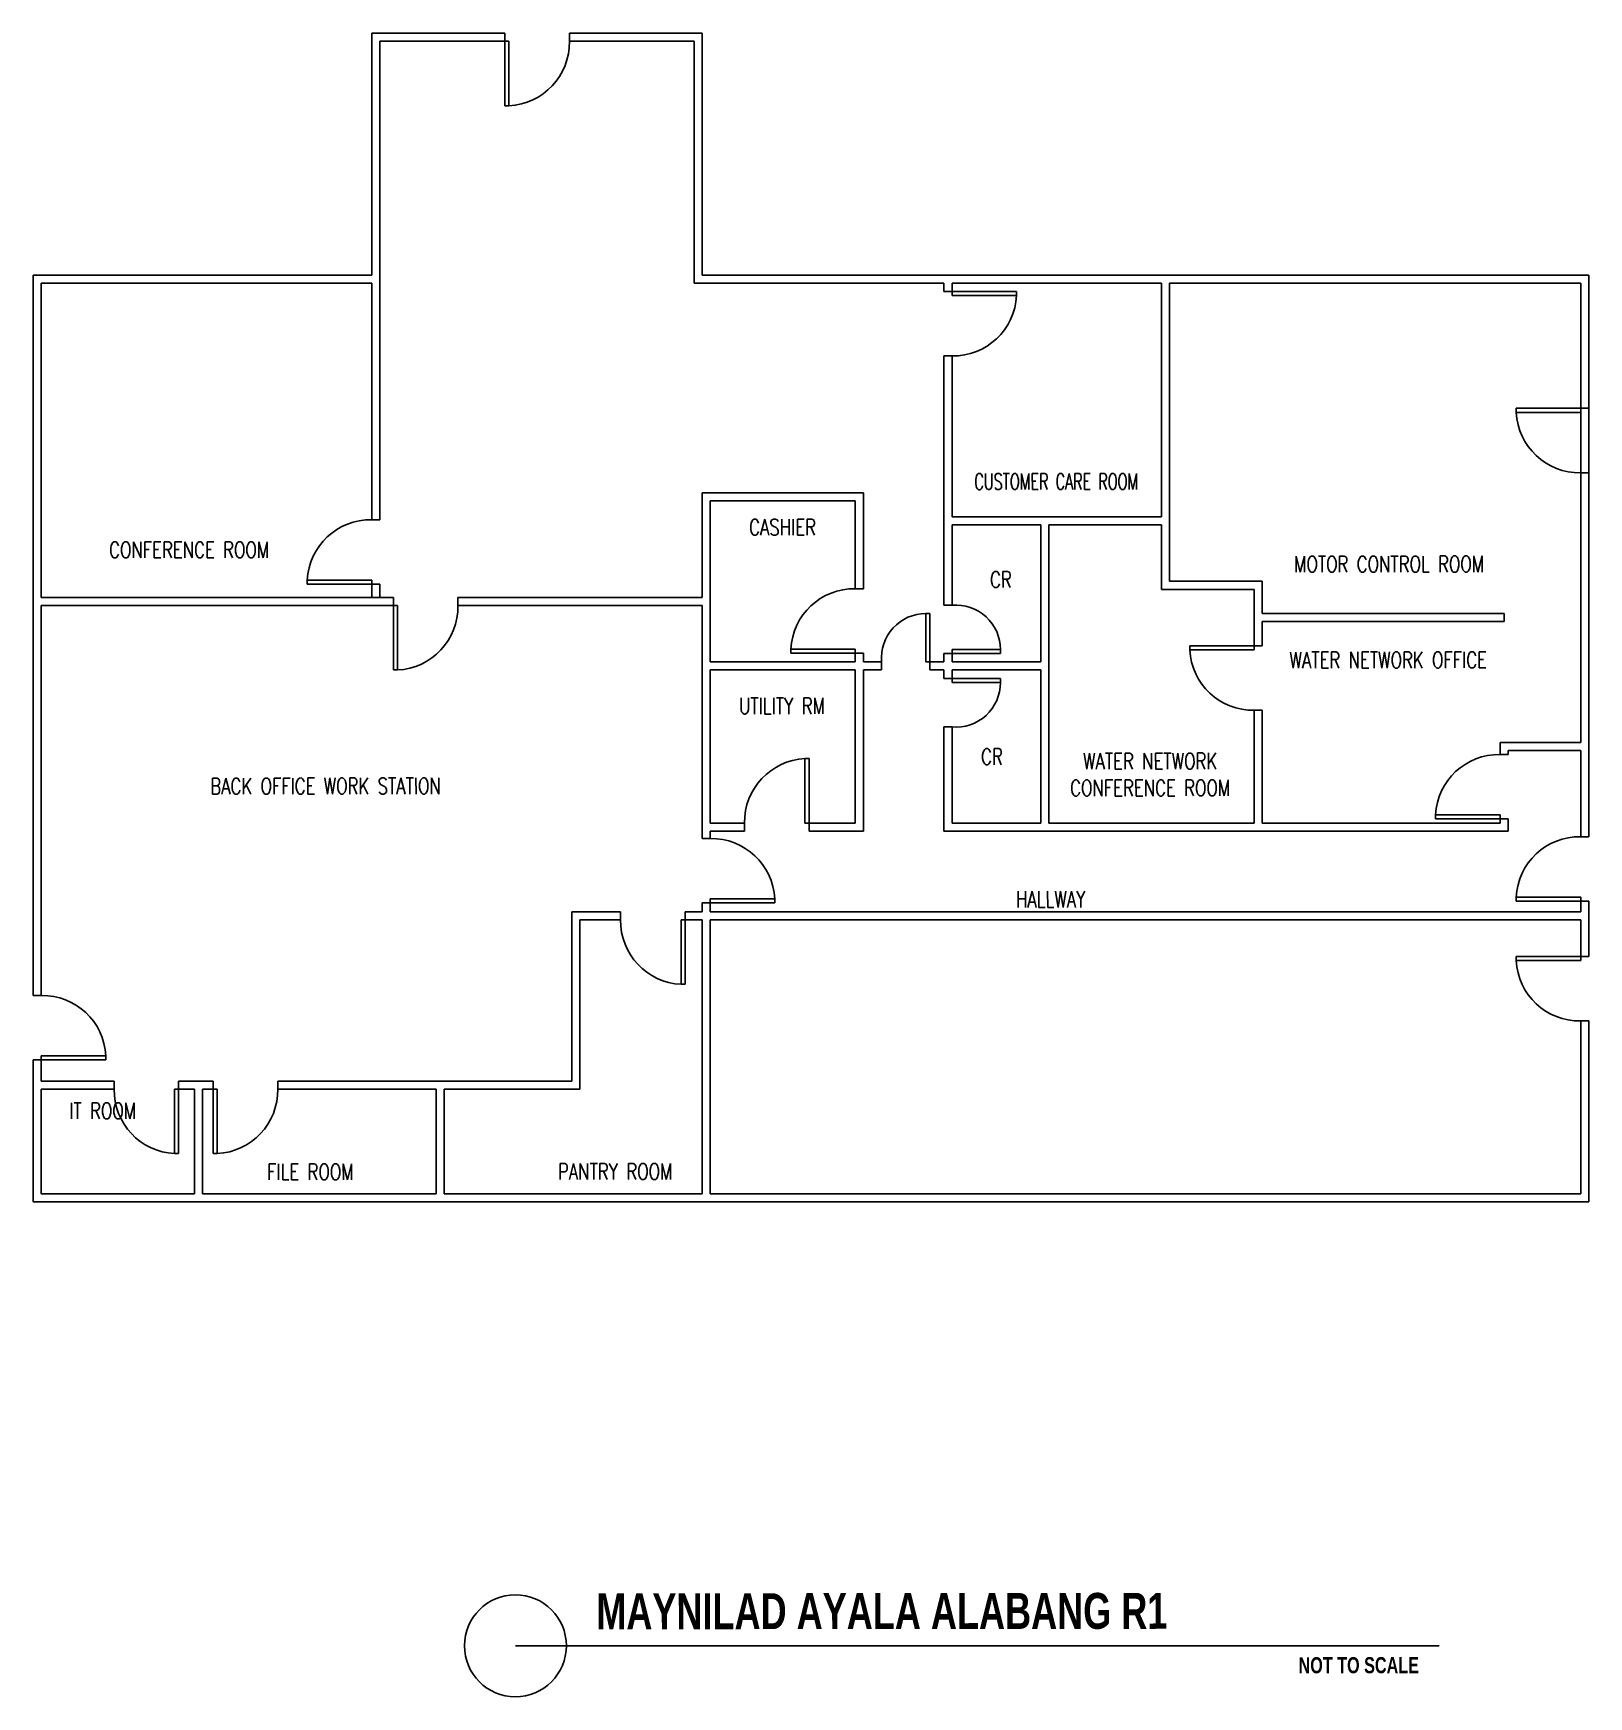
# Model space of a CAD drawing. Header units: millimetres. Extents: x 574095 to 829954, y -285467 to -148924.
# Drawn here: x 574095 to 593395, y -200945 to -180306 of the extents above; entities that cross this region are included whole.
import ezdxf

# ---------------------------------------------------------------- set-up
doc = ezdxf.new("R2010")
doc.units = ezdxf.units.MM
doc.header["$LTSCALE"] = 0.5
doc.layers.get('0').update_dxf_attribs({"color": 2})
doc.styles.get("Standard").update_dxf_attribs({"font": 'romans.shx', "width": 0.75})

msp = doc.modelspace()

# ---------------------------------------------------------------- linework, layer by layer
at = {"color": 8, "transparency": 33554638}
for p, q in [((579947, -180305.5), (578294.5, -180305.5)), ((578294.5, -180305.5), (578294.5, -183305.5)), ((579947, -180305.5), (579947, -180405.5)), ((582394.5, -180305.5), (580747, -180305.5)), ((580747, -180305.5), (580747, -180405.5)), ((580747, -180305.5), (580747, -180405.5)), ((582394.5, -180305.5), (582394.5, -183305.5)), ((578394.5, -180405.5), (578394.5, -183305.5)), ((579947, -180405.5), (578394.5, -180405.5)), ((579947, -180405.5), (579997, -180405.5)), ((579947, -180405.5), (579997, -180405.5)), ((579947, -180405.5), (579947, -181205.5)), ((579997, -181205.5), (579997, -180405.5)), ((582294.5, -180405.5), (580747, -180405.5)), ((582294.5, -180405.5), (582294.5, -183405.5)), ((579947, -181205.5), (579997, -181205.5)), ((578294.5, -183305.5), (574094.5, -183305.5)), ((574094.5, -183305.5), (574094.5, -187305.5)), ((578294.5, -183405.5), (574194.5, -183405.5)), ((574194.5, -183405.5), (574194.5, -187305.5)), ((578294.5, -186341), (578294.5, -183405.5)), ((578394.5, -186341), (578394.5, -183305.5)), ((582294.5, -183405.5), (585394.5, -183405.5)), ((582394.5, -183305.5), (585594.5, -183305.5)), ((585394.5, -183508.6), (585394.5, -183405.5)), ((585494.5, -183405.5), (585594.5, -183405.5)), ((585494.5, -183508.6), (585494.5, -183405.5)), ((585594.5, -183305.5), (588094.5, -183305.5)), ((585594.5, -183405.5), (588094.5, -183405.5)), ((588094.5, -183305.5), (593394.5, -183305.5)), ((588094.5, -186305.5), (588094.5, -183405.5)), ((588194.5, -183405.5), (593294.5, -183405.5)), ((588194.5, -186305.5), (588194.5, -183405.5)), ((593294.5, -183405.5), (593294.5, -188305.5)), ((593394.5, -183305.5), (593394.5, -188305.5)), ((585394.5, -183508.6), (585494.5, -183508.6)), ((585494.5, -183508.6), (585494.5, -183558.6)), ((585494.5, -183508.6), (585494.5, -183558.6)), ((585494.5, -183508.6), (586294.5, -183508.6)), ((586294.5, -183558.6), (585494.5, -183558.6)), ((586294.5, -183508.6), (586294.5, -183558.6)), ((585394.5, -186305.5), (585394.5, -184308.6)), ((585394.5, -184308.6), (585494.5, -184308.6)), ((585394.5, -184308.6), (585494.5, -184308.6)), ((585494.5, -186305.5), (585494.5, -184308.6)), ((593294.5, -184958.8), (592494.5, -184958.8)), ((592494.5, -184958.8), (592494.5, -185008.8)), ((592494.5, -185008.8), (593294.5, -185008.8)), ((593294.5, -184958.8), (593294.5, -185008.8)), ((593294.5, -184958.8), (593294.5, -185008.8)), ((593394.5, -184958.8), (593294.5, -184958.8)), ((593394.5, -185758.8), (593294.5, -185758.8)), ((593394.5, -185758.8), (593294.5, -185758.8)), ((582394.5, -187305.5), (582394.5, -186005.5)), ((582394.5, -186005.5), (584394.5, -186005.5)), ((582494.5, -186105.5), (584294.5, -186105.5)), ((582494.5, -188105.5), (582494.5, -186105.5)), ((584294.5, -186105.5), (584294.5, -187198.1)), ((584394.5, -186005.5), (584394.5, -187198.1)), ((578394.5, -186341), (578294.5, -186341)), ((585394.5, -186305.5), (585394.5, -187402.8)), ((585494.5, -186305.5), (588094.5, -186305.5)), ((588194.5, -186305.5), (588194.5, -187105.5)), ((585494.5, -186405.5), (586594.5, -186405.5)), ((585494.5, -186405.5), (585494.5, -187402.8)), ((586594.5, -186405.5), (586594.5, -188105.5)), ((586694.5, -186405.5), (588094.5, -186405.5)), ((586694.5, -186405.5), (586694.5, -188505.5)), ((588094.5, -186405.5), (588094.5, -187205.5)), ((577494.5, -187141), (577494.5, -187091)), ((577494.5, -187091), (578294.5, -187091)), ((578394.5, -187141), (577494.5, -187141)), ((578294.5, -187141), (578294.5, -187091)), ((578294.5, -187305.5), (578294.5, -187141)), ((578394.5, -187305.5), (578394.5, -187141)), ((584394.5, -187198.1), (584294.5, -187198.1)), ((584394.5, -187198.1), (584294.5, -187198.1)), ((588194.5, -187105.5), (589344.5, -187105.5)), ((589344.5, -187105.5), (589344.5, -187505.5)), ((589344.5, -187505.5), (589344.5, -187105.5)), ((574094.5, -187305.5), (574094.5, -192244.2)), ((574194.5, -187305.5), (578294.5, -187305.5)), ((578294.5, -187305.5), (578294.5, -187255.5)), ((578394.5, -187305.5), (578294.5, -187305.5)), ((578394.5, -187305.5), (578563.8, -187305.5)), ((578563.8, -187305.5), (578563.8, -187405.5)), ((579363.8, -187305.5), (582394.5, -187305.5)), ((579363.8, -187305.5), (579363.8, -187405.5)), ((579363.8, -187305.5), (579363.8, -187405.5)), ((585394.5, -187402.8), (585494.5, -187402.8)), ((588094.5, -187205.5), (589244.5, -187205.5)), ((589244.5, -187906.1), (589244.5, -187205.5)), ((574194.5, -187405.5), (578394.5, -187405.5)), ((574194.5, -187405.5), (574194.5, -192244.2)), ((578394.5, -187405.5), (578563.8, -187405.5)), ((578563.8, -187405.5), (578613.8, -187405.5)), ((578563.8, -187405.5), (578613.8, -187405.5)), ((578563.8, -187405.5), (578563.8, -188205.5)), ((578613.8, -188205.5), (578613.8, -187405.5)), ((579363.8, -187405.5), (582394.5, -187405.5)), ((582394.5, -188205.5), (582394.5, -187405.5)), ((585170.6, -187505.5), (585170.6, -188105.5)), ((585170.6, -187505.5), (585220.6, -187505.5)), ((585220.6, -188105.5), (585220.6, -187505.5)), ((589344.5, -187505.5), (592344.5, -187505.5)), ((589344.5, -187605.5), (592344.5, -187605.5)), ((589344.5, -187906.1), (589344.5, -187605.5)), ((592344.5, -187505.5), (592344.5, -187605.5)), ((583494.5, -187998.1), (583494.5, -187948.1)), ((583494.5, -187948.1), (584294.5, -187948.1)), ((584294.5, -187998.1), (583494.5, -187998.1)), ((584294.5, -187998.1), (584294.5, -187948.1)), ((584294.5, -187998.1), (584294.5, -187948.1)), ((584294.5, -187998.1), (584294.5, -188105.5)), ((584394.5, -187998.1), (584294.5, -187998.1)), ((584394.5, -187998.1), (584394.5, -188105.5)), ((585394.5, -188002.8), (585394.5, -188105.5)), ((585394.5, -188002.8), (585494.5, -188002.8)), ((585494.5, -188002.8), (585494.5, -187952.8)), ((586094.5, -187952.8), (585494.5, -187952.8)), ((585494.5, -188002.8), (585494.5, -188105.5)), ((585494.5, -188002.8), (586094.5, -188002.8)), ((586094.5, -187952.8), (586094.5, -188002.8)), ((589244.5, -187906.1), (588444.5, -187906.1)), ((588444.5, -187906.1), (588444.5, -187956.1)), ((588444.5, -187956.1), (589244.5, -187956.1)), ((589244.5, -187906.1), (589244.5, -187956.1)), ((589244.5, -187906.1), (589244.5, -187956.1)), ((589344.5, -187906.1), (589244.5, -187906.1)), ((578563.8, -188205.5), (578613.8, -188205.5)), ((582394.5, -188205.5), (582394.5, -190296.5)), ((584294.5, -188105.5), (582494.5, -188105.5)), ((584294.5, -188205.5), (582494.5, -188205.5)), ((582494.5, -188205.5), (582494.5, -190105.5)), ((584294.5, -190105.5), (584294.5, -188205.5)), ((584394.5, -188105.5), (584620.6, -188105.5)), ((584394.5, -190205.5), (584394.5, -188205.5)), ((584394.5, -188205.5), (584620.6, -188205.5)), ((584620.6, -188205.5), (584620.6, -188105.5)), ((585220.6, -188105.5), (585170.6, -188105.5)), ((585220.6, -188105.5), (585394.5, -188105.5)), ((585220.6, -188205.5), (585220.6, -188105.5)), ((585220.6, -188205.5), (585394.5, -188205.5)), ((585394.5, -188205.5), (585394.5, -188312.2)), ((585494.5, -188105.5), (586594.5, -188105.5)), ((585494.5, -188205.5), (586594.5, -188205.5)), ((585494.5, -188205.5), (585494.5, -188362.2)), ((586594.5, -188205.5), (586594.5, -188505.5)), ((585394.5, -188312.2), (585494.5, -188312.2)), ((585494.5, -188312.2), (585494.5, -188362.2)), ((585494.5, -188312.2), (586094.5, -188312.2)), ((586094.5, -188362.2), (585494.5, -188362.2)), ((586094.5, -188362.2), (586094.5, -188312.2)), ((593294.5, -188305.5), (593294.5, -189105.5)), ((593394.5, -188305.5), (593394.5, -189305.5)), ((586594.5, -190105.5), (586594.5, -188505.5)), ((586694.5, -190105.5), (586694.5, -188505.5)), ((589244.5, -190105.5), (589244.5, -188706.1)), ((589344.5, -188706.1), (589244.5, -188706.1)), ((589344.5, -188706.1), (589244.5, -188706.1)), ((589344.5, -190105.5), (589344.5, -188706.1)), ((585394.5, -190205.5), (585394.5, -188912.2)), ((585394.5, -188912.2), (585494.5, -188912.2)), ((585494.5, -190105.5), (585494.5, -188912.2)), ((593294.5, -189105.5), (592294.5, -189105.5)), ((592294.5, -189105.5), (592294.5, -189254)), ((592394.5, -189254), (592294.5, -189254)), ((592394.5, -189254), (592294.5, -189254)), ((593294.5, -189205.5), (592394.5, -189205.5)), ((592394.5, -189205.5), (592394.5, -189254)), ((593294.5, -189205.5), (593294.5, -189305.5)), ((583720.1, -189305.5), (583670.1, -189305.5)), ((583670.1, -189305.5), (583670.1, -190105.5)), ((583720.1, -190105.5), (583720.1, -189305.5)), ((593294.5, -189305.5), (593294.5, -190273.8)), ((593394.5, -189305.5), (593394.5, -190273.8)), ((591494.5, -190054), (591494.5, -190004)), ((591494.5, -190004), (592294.5, -190004)), ((592294.5, -190054), (591494.5, -190054)), ((592294.5, -190054), (592294.5, -190004)), ((592294.5, -190054), (592294.5, -190004)), ((592294.5, -190054), (592294.5, -190105.5)), ((592394.5, -190054), (592294.5, -190054)), ((592394.5, -190054), (592394.5, -190205.5)), ((582494.5, -190105.5), (582920.1, -190105.5)), ((582494.5, -190205.5), (582920.1, -190205.5)), ((582494.5, -190205.5), (582494.5, -190296.5)), ((582920.1, -190205.5), (582920.1, -190105.5)), ((582920.1, -190205.5), (582920.1, -190105.5)), ((583720.1, -190105.5), (583670.1, -190105.5)), ((583720.1, -190105.5), (583670.1, -190105.5)), ((583720.1, -190105.5), (584294.5, -190105.5)), ((583720.1, -190205.5), (583720.1, -190105.5)), ((583720.1, -190205.5), (584394.5, -190205.5)), ((585394.5, -190205.5), (586594.5, -190205.5)), ((585494.5, -190105.5), (586594.5, -190105.5)), ((586594.5, -190205.5), (589094.5, -190205.5)), ((586694.5, -190105.5), (589094.5, -190105.5)), ((589094.5, -190105.5), (589244.5, -190105.5)), ((589094.5, -190205.5), (592394.5, -190205.5)), ((589344.5, -190105.5), (592294.5, -190105.5)), ((593394.5, -190273.8), (593294.5, -190273.8)), ((593394.5, -190273.8), (593294.5, -190273.8)), ((582394.5, -190296.5), (582494.5, -190296.5)), ((582394.5, -191096.5), (582394.5, -191205.5)), ((582394.5, -191096.5), (582494.5, -191096.5)), ((582494.5, -191096.5), (582494.5, -191046.5)), ((582494.5, -191096.5), (582494.5, -191046.5)), ((583294.5, -191046.5), (582494.5, -191046.5)), ((582494.5, -191096.5), (582494.5, -191205.5)), ((582494.5, -191096.5), (583294.5, -191096.5)), ((583294.5, -191096.5), (583294.5, -191046.5)), ((592494.5, -191073.8), (592494.5, -191023.8)), ((592494.5, -191023.8), (593294.5, -191023.8)), ((593294.5, -191073.8), (592494.5, -191073.8)), ((593294.5, -191073.8), (593294.5, -191023.8)), ((593294.5, -191073.8), (593294.5, -191023.8)), ((593294.5, -191073.8), (593294.5, -191205.5)), ((593394.5, -191073.8), (593294.5, -191073.8)), ((593394.5, -191073.8), (593394.5, -191760.3)), ((580777.2, -191205.5), (580777.2, -193305.5)), ((581382.4, -191305.5), (580877.2, -191305.5)), ((580877.2, -191305.5), (580877.2, -193405.5)), ((581382.4, -191205.5), (581382.4, -191305.5)), ((581382.4, -191205.5), (581382.4, -191305.5)), ((582182.4, -191305.5), (582132.4, -191305.5)), ((582182.4, -191305.5), (582132.4, -191305.5)), ((582132.4, -192105.5), (582132.4, -191305.5)), ((582394.5, -191205.5), (582182.4, -191205.5)), ((582182.4, -191205.5), (582182.4, -191305.5)), ((582394.5, -191305.5), (582182.4, -191305.5)), ((582182.4, -191305.5), (582182.4, -192105.5)), ((582394.5, -191305.5), (582394.5, -194705.5)), ((582494.5, -191205.5), (593294.5, -191205.5)), ((582494.5, -191305.5), (582494.5, -194705.5)), ((582494.5, -191305.5), (593294.5, -191305.5)), ((593294.5, -191305.5), (593294.5, -191760.3)), ((593294.5, -191760.3), (592494.5, -191760.3)), ((592494.5, -191760.3), (592494.5, -191810.3)), ((592494.5, -191810.3), (593294.5, -191810.3)), ((593294.5, -191760.3), (593294.5, -191810.3)), ((593294.5, -191760.3), (593294.5, -191810.3)), ((593394.5, -191760.3), (593294.5, -191760.3)), ((582182.4, -192105.5), (582132.4, -192105.5)), ((574094.5, -192244.2), (574194.5, -192244.2)), ((574094.5, -192244.2), (574194.5, -192244.2)), ((593294.5, -192560.3), (593294.5, -194705.5)), ((593394.5, -192560.3), (593294.5, -192560.3)), ((593394.5, -192560.3), (593294.5, -192560.3)), ((593394.5, -192560.3), (593394.5, -194805.5)), ((574094.5, -193044.2), (574094.5, -193305.5)), ((574094.5, -193044.2), (574194.5, -193044.2)), ((574194.5, -193044.2), (574194.5, -192994.2)), ((574194.5, -193044.2), (574194.5, -192994.2)), ((574994.5, -192994.2), (574194.5, -192994.2)), ((574194.5, -193044.2), (574194.5, -193305.5)), ((574194.5, -193044.2), (574994.5, -193044.2)), ((574994.5, -193044.2), (574994.5, -192994.2)), ((574094.5, -193305.5), (574094.5, -194805.5)), ((574094.5, -193305.5), (574094.5, -194805.5)), ((574194.5, -193305.5), (575098.5, -193305.5)), ((575098.5, -193305.5), (575098.5, -193405.5)), ((575098.5, -193305.5), (575098.5, -193405.5)), ((575898.5, -193305.5), (576327.8, -193305.5)), ((575898.5, -193305.5), (575898.5, -193405.5)), ((576327.8, -193305.5), (576327.8, -193405.5)), ((577127.8, -193305.5), (580777.2, -193305.5)), ((577127.8, -193305.5), (577127.8, -193405.5)), ((577127.8, -193305.5), (577127.8, -193405.5)), ((574194.5, -193405.5), (574194.5, -194705.5)), ((574194.5, -193405.5), (574194.5, -194705.5)), ((574194.5, -193405.5), (575098.5, -193405.5)), ((575898.5, -193405.5), (575848.5, -193405.5)), ((575898.5, -193405.5), (575848.5, -193405.5)), ((575848.5, -194205.5), (575848.5, -193405.5)), ((575898.5, -193405.5), (576094.5, -193405.5)), ((575898.5, -193405.5), (575898.5, -194205.5)), ((576094.5, -193405.5), (576094.5, -194705.5)), ((576094.5, -193405.5), (576094.5, -194705.5)), ((576194.5, -193405.5), (576194.5, -194705.5)), ((576194.5, -193405.5), (576194.5, -194705.5)), ((576194.5, -193405.5), (576327.8, -193405.5)), ((576327.8, -193405.5), (576377.8, -193405.5)), ((576327.8, -193405.5), (576377.8, -193405.5)), ((576327.8, -193405.5), (576327.8, -194205.5)), ((576377.8, -194205.5), (576377.8, -193405.5)), ((577127.8, -193405.5), (579094.5, -193405.5)), ((579094.5, -193405.5), (579094.5, -194705.5)), ((579094.5, -193405.5), (579094.5, -194705.5)), ((579194.5, -193405.5), (579194.5, -194705.5)), ((579194.5, -193405.5), (579194.5, -194705.5)), ((579194.5, -193405.5), (580877.2, -193405.5)), ((575898.5, -194205.5), (575848.5, -194205.5)), ((576327.8, -194205.5), (576377.8, -194205.5)), ((574094.5, -194805.5), (582394.5, -194805.5)), ((574194.5, -194705.5), (576094.5, -194705.5)), ((576194.5, -194705.5), (579094.5, -194705.5)), ((579194.5, -194705.5), (582394.5, -194705.5)), ((582394.5, -194805.5), (593394.5, -194805.5)), ((582494.5, -194705.5), (593294.5, -194705.5))]:
    msp.add_line(p, q, dxfattribs=at)
at = {"color": 0, "transparency": 33554638}
msp.add_line((580076.6, -200312.5), (591538.2, -200312.5), dxfattribs=at)
at = {"color": 8, "transparency": 33554638}
msp.add_lwpolyline([(580777.2, -191205.5), (581382.4, -191205.5)], dxfattribs=at)
at = {"color": 0, "transparency": 33554638}
msp.add_circle((580076.6, -200312.5), 632.3, dxfattribs=at)
at = {"color": 8, "transparency": 33554638}
for centre, radius, start, end in [((579959, -180418.3), 788.2, 272.77042, 0.9248), ((585507.3, -183520.5), 788.2, 269.0752, 357.22958), ((593281.8, -184970.7), 788.2, 182.77042, 270.9248), ((578281.8, -187129.1), 788.2, 89.0752, 177.22958), ((584281.8, -187986.2), 788.2, 89.0752, 177.22958), ((585544.5, -187950.5), 550, 359.76668, 95.21243), ((578575.7, -187418.3), 788.2, 272.77042, 0.9248), ((585168.3, -188055.6), 550, 89.76668, 185.21243), ((589231.8, -187918), 788.2, 182.77042, 270.9248), ((585544.5, -188364.4), 550, 264.78757, 0.23332), ((592281.8, -190042.1), 788.2, 89.0752, 177.22958), ((583708.2, -190092.8), 788.2, 92.77042, 180.9248), ((593281.8, -191061.9), 788.2, 89.0752, 177.22958), ((582507.3, -191084.5), 788.2, 2.77042, 90.9248), ((582170.5, -191318.3), 788.2, 179.0752, 267.22958), ((593281.8, -191772.2), 788.2, 182.77042, 270.9248), ((574207.3, -193032.3), 788.2, 2.77042, 90.9248), ((575886.6, -193418.3), 788.2, 179.0752, 267.22958), ((576339.7, -193418.3), 788.2, 272.77042, 0.9248)]:
    msp.add_arc(centre, radius, start, end, dxfattribs=at)

# ---------------------------------------------------------------- texts
at = {"color": 7, "attachment_point": 5, "rotation": 0.04704}
for s, insert, char_height, width in [('\\A1;{\\W0.65;\\C256;CUSTOMER CARE ROOM}', (586788.9, -185867.5), 200, 9334.35), ('\\A1;{\\C256;CASHIER}', (583392, -186434.4), 200, 1684.751), ('\\A1;{\\C256;CONFERENCE ROOM}', (576029.7, -186714.8), 200, 9334.35), ('\\A1;{\\C256;CR}', (586101.2, -187084), 200, 9334.35), ('\\A1;{\\C256;MOTOR CONTROL ROOM}', (590918, -186891.8), 200, 9334.35), ('\\A1;{\\C256;WATER NETWORK OFFICE}', (590907.5, -188081.6), 200, 2923.867), ('\\A1;{\\C256;UTILITY RM}', (583385.4, -188652), 200, 9334.35), ('\\A1;{\\C256;CR}', (585990.2, -189280.6), 200, 9334.35), ('\\A1;{\\C256;WATER NETWORK CONFERENCE ROOM}', (587953.7, -189502.7), 200, 2289.646), ('\\A1;{\\C256;BACK OFFICE WORK STATION}', (577721.7, -189645.5), 200, 9334.35), ('\\A1;{\\C256;HALLWAY}', (586719.6, -191050.9), 200, 9334.35), ('\\A1;{\\C256;IT ROOM}', (574957.1, -193674.7), 200, 9334.35), ('\\A1;{\\C256;FILE ROOM}', (577533.6, -194432.5), 200, 9334.35), ('\\A1;{\\C256;PANTRY ROOM}', (581315.3, -194427.8), 200, 9334.35), ('\\A1;{\\Fbold|c0; MAYNILAD AYALA ALABANG R1}', (584561.2, -199885.3), 446.265, 9334.35), ('\\A1;{\\Fbold|c0;NOT TO SCALE}', (590540.9, -200554.9), 200, 5809.83)]:
    msp.add_mtext(s, dxfattribs=dict(at, insert=insert, char_height=char_height, width=width))

doc.saveas('drawing.dxf')
